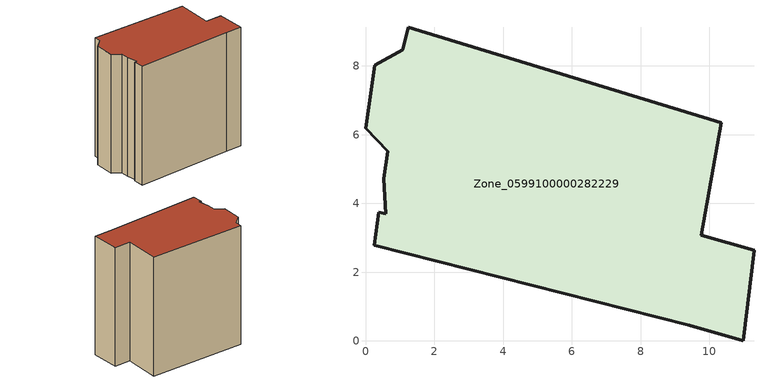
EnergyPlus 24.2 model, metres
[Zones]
Zone_0599100000282229
 floor ground (C_G): 0.53,4.72 0.64,5.51 0,6.18 0.27,8.02 1.09,8.47 1.24,9.13 10.34,6.35 9.77,3.08 11.3,2.63 10.99,0 9.41,0.45 0.26,2.79 0.39,3.74 0.59,3.69 z0
 wall outside (C_F): 1.09,8.47 0.27,8.02 0,6.18 0.64,5.51 0.53,4.72 0.59,3.69 0.39,3.74 0.26,2.79 9.41,0.45 10.99,0 11.3,2.63 9.77,3.08 10.34,6.35 1.24,9.13 1.09,8.47 z0:12.84
 roof outside (C_R): 0.64,5.51 0.53,4.72 0.59,3.69 0.39,3.74 0.26,2.79 9.41,0.45 10.99,0 11.3,2.63 9.77,3.08 10.34,6.35 1.24,9.13 1.09,8.47 0.27,8.02 0,6.18 z12.84
[BUILDING]
Pand.0599100000282229: North Axis=0; Terrain=City; Loads Convergence Tolerance Value=0.04; Temperature Convergence Tolerance Value=0.4; Solar Distribution=FullExterior; Maximum Number of Warmup Days=25; Minimum Number of Warmup Days=1
[Site:Location]
Rotterdam.The.Hague.AP_ZH_NLD Design_Conditions: Latitude=51.96; Longitude=4.45; Time Zone=1; Elevation=-4.5
[SITE:GROUNDTEMPERATURE:BUILDINGSURFACE]
18, 18, 18, 18, 18, 18, 18, 18, 18, 18, 18, 18
[MATERIAL] Thermal Absorptance=0.9; Solar Absorptance=0.7; Visible Absorptance=0.7
Name | Roughness | Thickness | Conductivity | Density | Specific Heat
G.TI.1946 | MediumSmooth | 0.15 | 1 | 540 | 1210
F.TI.1946 | Rough | 0.3 | 0.857143 | 1920 | 840
R.TI.1946 | MediumRough | 0.2 | 0.1 | 1500 | 1000
[CONSTRUCTION]
C_G: G.TI.1946
C_F: F.TI.1946
C_R: R.TI.1946
[ZONE]
Zone_0599100000282229: Type=1; Multiplier=1; Ceiling Height=Autocalculate; Volume=Autocalculate; Floor Area=autocalculate; Part of Total Floor Area=Yes
[ZONEINFILTRATION:DESIGNFLOWRATE]
Infil_Zone_0599100000282229: Zone or ZoneList or Space or SpaceList=Zone_0599100000282229; Schedule=AlwaysOn; Design Flow Rate Calculation Method=Flow/Area; Flow Rate per Floor Area=0.003; Constant Term Coefficient=1; Temperature Term Coefficient=0; Velocity Term Coefficient=0; Velocity Squared Term Coefficient=0
[HVACTEMPLATE:ZONE:IDEALLOADSAIRSYSTEM]
Zone_0599100000282229: Maximum Heating Supply Air Temperature=50; Minimum Cooling Supply Air Temperature=13; Maximum Heating Supply Air Humidity Ratio=0.0156; Minimum Cooling Supply Air Humidity Ratio=0.0077; Heating Limit=NoLimit; Cooling Limit=NoLimit; Dehumidification Control Type=ConstantSensibleHeatRatio; Cooling Sensible Heat Ratio=0.7; Dehumidification Setpoint=60; Humidification Control Type=None; Humidification Setpoint=30; Outdoor Air Method=None; Outdoor Air Flow Rate per Person=0.00944; Outdoor Air Flow Rate per Zone Floor Area=0; Outdoor Air Flow Rate per Zone=0; Demand Controlled Ventilation Type=None; Outdoor Air Economizer Type=NoEconomizer; Heat Recovery Type=None; Sensible Heat Recovery Effectiveness=0.7; Latent Heat Recovery Effectiveness=0.65
[ZONECONTROL:THERMOSTAT]
ThermostatControl_Zone_0599100000282229: Zone or ZoneList=Zone_0599100000282229; Control Type Schedule=DualSetpointControlType; Control 1=Thermostat_Zone_0599100000282229; Temperature Difference Between Cutout And Setpoint=0
[THERMOSTATSETPOINT:DUALSETPOINT]
Thermostat_Zone_0599100000282229: Heating Setpoint Temperature Schedule=HeatingSetpoint_Zone_0599100000282229; Cooling Setpoint Temperature Schedule=CoolingSetpoint_Zone_0599100000282229
[SCHEDULE:COMPACT]
HeatingSetpoint_Zone_0599100000282229: Through: 12/31, For: AllDays, Until: 24:00, 21
CoolingSetpoint_Zone_0599100000282229: Through: 12/31, For: AllDays, Until: 24:00, 24
DualSetpointControlType: Through: 12/31, For: AllDays, Until: 24:00, 4
AlwaysOn: Through: 12/31, For: AllDays, Until: 24:00, 1
